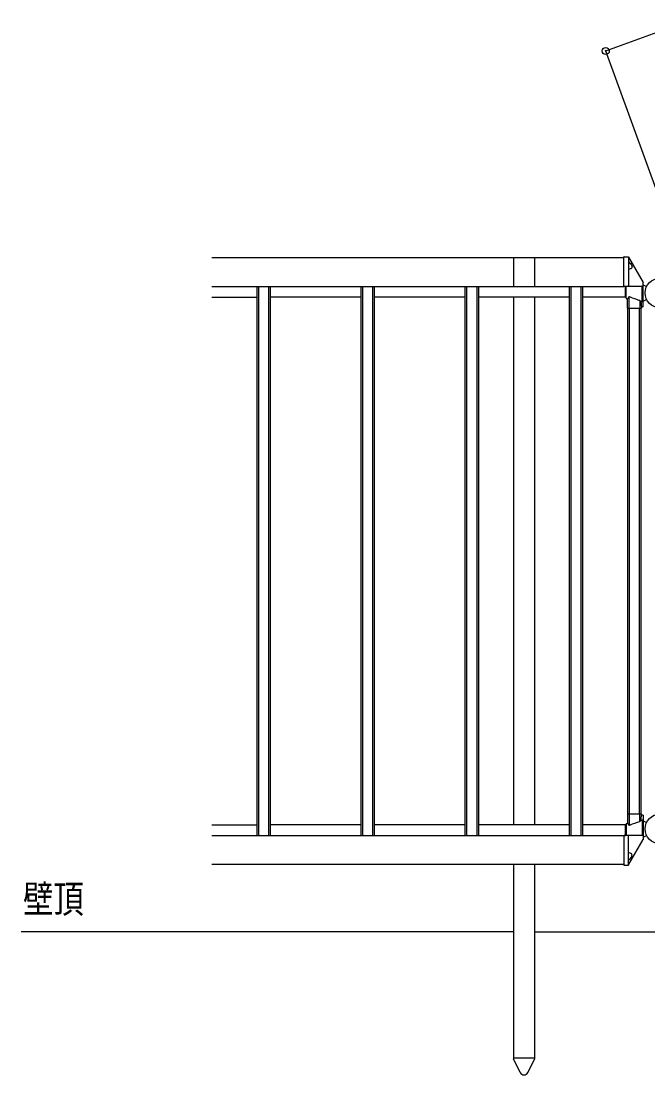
# Model space of a CAD drawing. Units: millimetres, scale not verified. Extents: x -4205 to 4205, y -2970 to 2970.
# Drawn here: x -1089 to -346, y -636 to 614 of the extents above; entities that cross this region are included whole.
import ezdxf
from ezdxf.enums import TextEntityAlignment as Align

# ---------------------------------------------------------------- set-up
doc = ezdxf.new("R2010")
doc.units = ezdxf.units.MM
doc.header["$LTSCALE"] = 12
for name, color, linetype in [('0-2_USER1', 3, 'Continuous'), ('0-4_YKK_A1', 4, 'Continuous'), ('0-5_YKK_D', 6, 'Continuous')]:
    doc.layers.add(name, color=color, linetype=linetype)
doc.styles.add('ＭＳ ゴシック', font='')
doc.styles.get('ＭＳ ゴシック').set_extended_font_data('MS Gothic')

msp = doc.modelspace()

# ---------------------------------------------------------------- linework, layer by layer
at = {"layer": '0-4_YKK_A1'}
for p, q in [((-374.22, 333.52), (-862.98, 333.52)), ((-505.22, 333.52), (-505.22, 299.52)), ((-480.22, 333.52), (-480.22, 299.52)), ((-374.22, 333.7), (-374.22, 334.4)), ((-374.22, 300.52), (-374.22, 333.7)), ((-373.9, 334.7), (-369, 334.4)), ((-368.72, 334.02), (-351.52, 304.22)), ((-374.22, 299.82), (-374.22, 300.52)), ((-351.52, 275.22), (-351.52, 304.22)), ((-351.52, 301.42), (-347.39, 299.49)), ((-862.98, 299.52), (-374.2, 299.52)), ((-809.47, -352.48), (-809.47, 299.52)), ((-809.47, 299.52), (-793.47, 299.52)), ((-807.47, -352.48), (-807.47, 299.52)), ((-795.47, -352.48), (-795.47, 299.52)), ((-793.47, -352.48), (-793.47, 299.52)), ((-685.97, -352.48), (-685.97, 299.52)), ((-685.97, 299.52), (-669.97, 299.52)), ((-683.97, -352.48), (-683.97, 299.52)), ((-671.97, -352.48), (-671.97, 299.52)), ((-669.97, -352.48), (-669.97, 299.52)), ((-562.47, -352.48), (-562.47, 299.52)), ((-562.47, 299.52), (-546.47, 299.52)), ((-560.47, -352.48), (-560.47, 299.52)), ((-548.47, -352.48), (-548.47, 299.52)), ((-546.47, -352.48), (-546.47, 299.52)), ((-438.97, -352.48), (-438.97, 299.52)), ((-438.97, 299.52), (-422.97, 299.52)), ((-436.97, -352.48), (-436.97, 299.52)), ((-424.97, -352.48), (-424.97, 299.52)), ((-422.97, -352.48), (-422.97, 299.52)), ((-369.02, 299.52), (-373.92, 299.52)), ((-372.22, 286.52), (-372.22, 299.32)), ((-371.72, 291.72), (-371.72, 299.52)), ((-371.72, 285.35), (-371.72, 291.72)), ((-352.53, 299.52), (-369.02, 299.52)), ((-352.81, 281.04), (-352.81, 299.52)), ((-862.98, 286.52), (-809.47, 286.52)), ((-685.97, 286.52), (-793.47, 286.52)), ((-562.47, 286.52), (-669.97, 286.52)), ((-438.97, 286.52), (-546.47, 286.52)), ((-505.22, 286.52), (-505.22, -339.48)), ((-480.22, 286.52), (-480.22, -339.48)), ((-372.22, 286.52), (-422.97, 286.52)), ((-371.49, 285.05), (-370, 284.68)), ((-370.01, 284.6), (-370.01, 284.64)), ((-369.92, 273.52), (-370.01, 284.6)), ((-367.97, 286.81), (-367.97, 286.87)), ((-367.9, 273.52), (-367.97, 286.81)), ((-355.48, 282.41), (-355.53, 273.52)), ((-352.81, 281.04), (-354.5, 281.5)), ((-353.63, 280.38), (-353.67, 277.02)), ((-353.49, 275.97), (-353.52, 273.52)), ((-351.52, 275.22), (-353.5, 275.22)), ((-351.52, 281.04), (-352.81, 281.04)), ((-351.52, 282.02), (-347.39, 283.94)), ((-369.87, 273.52), (-369.92, 273.52)), ((-369.87, 273.52), (-367.9, 273.52)), ((-369.72, -326.48), (-369.72, 273.52)), ((-367.65, 273.52), (-367.9, 273.52)), ((-367.72, -326.48), (-367.72, 273.52)), ((-367.65, 273.52), (-355.78, 273.52)), ((-355.53, 273.52), (-355.78, 273.52)), ((-355.72, -326.48), (-355.72, 273.52)), ((-355.53, 273.52), (-353.52, 273.52)), ((-353.72, -326.48), (-353.72, 273.52)), ((-371.49, -338.02), (-370, -337.65)), ((-369.92, -326.48), (-370.01, -337.57)), ((-370.01, -337.57), (-370.01, -337.61)), ((-369.87, -326.48), (-369.92, -326.48)), ((-369.87, -326.48), (-367.9, -326.48)), ((-367.9, -326.48), (-367.97, -339.78)), ((-367.65, -326.48), (-367.9, -326.48)), ((-367.65, -326.48), (-355.78, -326.48)), ((-355.53, -326.48), (-355.78, -326.48)), ((-355.53, -326.48), (-353.52, -326.48)), ((-355.48, -335.38), (-355.53, -326.48)), ((-352.81, -334.01), (-354.5, -334.47)), ((-353.63, -333.35), (-353.67, -329.98)), ((-353.49, -328.94), (-353.52, -326.48)), ((-351.52, -328.18), (-353.5, -328.18)), ((-351.52, -334.01), (-352.81, -334.01)), ((-352.81, -334.01), (-352.81, -352.48)), ((-351.52, -328.18), (-351.52, -357.19)), ((-351.52, -334.78), (-347.39, -336.71)), ((-862.98, -339.48), (-809.47, -339.48)), ((-685.97, -339.48), (-793.47, -339.48)), ((-562.47, -339.48), (-669.97, -339.48)), ((-438.97, -339.48), (-546.47, -339.48)), ((-372.22, -339.48), (-422.97, -339.48)), ((-372.22, -352.48), (-372.22, -339.48)), ((-371.72, -338.32), (-371.72, -344.68)), ((-371.72, -344.68), (-371.72, -352.48)), ((-367.97, -339.78), (-367.97, -339.83)), ((-862.98, -352.48), (-372.22, -352.48)), ((-374.22, -352.78), (-374.22, -353.48)), ((-374.22, -353.48), (-374.22, -386.67)), ((-369.02, -352.48), (-373.92, -352.48)), ((-352.53, -352.48), (-369.02, -352.48)), ((-368.72, -386.98), (-351.52, -357.19)), ((-351.52, -354.18), (-347.39, -352.26)), ((-862.98, -386.48), (-374.22, -386.48)), ((-505.22, -386.48), (-505.22, -616.48)), ((-480.22, -386.48), (-480.22, -616.48)), ((-374.22, -386.67), (-374.22, -387.37)), ((-373.9, -387.67), (-369, -387.37)), ((-505.22, -466.48), (-1089.36, -466.48)), ((-480.22, -466.48), (-310.2, -466.48)), ((-480.02, -616.48), (-505.42, -616.48)), ((-505.42, -616.48), (-505.42, -617.48)), ((-497.18, -633.74), (-505.42, -617.48)), ((-488.26, -633.74), (-480.02, -617.48)), ((-480.02, -617.48), (-480.02, -616.48))]:
    msp.add_line(p, q, dxfattribs=at)
for points in [[(-368.72, 334.1), (-368.72, 333.4), (-368.72, 300.52), (-368.72, 299.82)], [(-368.72, 328.83), (-367.48, 327.53), (-366.59, 326.48), (-365.78, 325.37), (-365.31, 324.6), (-364.92, 323.78), (-364.75, 323.22), (-364.66, 322.64), (-364.72, 321.97), (-365.01, 321.36), (-365.54, 320.82), (-366.08, 320.5), (-366.66, 320.26), (-367.97, 319.95), (-368.72, 319.86)], [(-355.47, 282.51), (-355.48, 282.47), (-355.48, 282.41)], [(-355.47, -335.48), (-355.48, -335.44), (-355.48, -335.38)], [(-368.72, -387.07), (-368.72, -386.37), (-368.72, -353.48), (-368.72, -352.78)], [(-368.72, -381.8), (-367.48, -380.5), (-366.59, -379.45), (-365.78, -378.34), (-365.31, -377.57), (-364.92, -376.75), (-364.75, -376.19), (-364.66, -375.61), (-364.72, -374.94), (-365.01, -374.33), (-365.54, -373.79), (-366.08, -373.47), (-366.66, -373.23), (-367.97, -372.92), (-368.72, -372.83)]]:
    msp.add_lwpolyline(points, dxfattribs=at)
for centre in [(-331.71, 291.72), (-331.71, -344.48)]:
    msp.add_circle(centre, 17.5, dxfattribs=at)
for centre, radius, start, end in [((-373.92, 334.4), 0.3, 86.5, 180), ((-369.02, 334.1), 0.3, 0, 86.5), ((-373.92, 299.82), 0.3, 180, 270), ((-369.02, 299.82), 0.3, 270, 0), ((-371.42, 285.35), 0.3, 180, 255.76567), ((-369.61, 284.67), 0.404, 115.51629, 184.42865), ((-369.93, 284.63), 0.081, 119.40778, 174.36781), ((-369.6, 284.71), 0.372, 119.03041, 181.48098), ((-372.32, 289.07), 4.76, 302.26654, 336.15958), ((-367.71, 287), 0.29, 154.79006, 206.86749), ((-367.68, 287), 0.322, 62.32215, 157.01311), ((-323.18, 389.67), 111.58, 246.57561, 253.08521), ((-355.7, 282.64), 0.27, 27.48346, 76.63992), ((-348.31, 287.17), 8.39, 211.59854, 228.38969), ((-355.67, 282.64), 0.243, 328.03131, 31.47563), ((-354.27, 280.37), 0.642, 0.66004, 53.76853), ((-369.61, -337.64), 0.404, 175.57135, 244.48371), ((-369.93, -337.6), 0.081, 185.63219, 240.59222), ((-369.6, -337.68), 0.372, 178.51902, 240.96959), ((-323.18, -442.63), 111.58, 106.91479, 113.42439), ((-355.7, -335.61), 0.27, 283.36008, 332.51654), ((-348.31, -340.14), 8.39, 131.61031, 148.40146), ((-355.67, -335.61), 0.243, 328.52437, 31.96869), ((-354.27, -333.34), 0.642, 306.23147, 359.33996), ((-371.42, -338.32), 0.3, 104.23433, 180), ((-372.32, -342.04), 4.76, 23.84042, 57.73346), ((-367.71, -339.97), 0.29, 153.13251, 205.20994), ((-367.68, -339.96), 0.322, 202.98689, 297.67785), ((-373.92, -352.78), 0.3, 90, 180), ((-369.02, -352.78), 0.3, 0, 90), ((-373.92, -387.37), 0.3, 180, 273.5), ((-369.02, -387.07), 0.3, 273.5, 0), ((-492.72, -631.48), 5, 206.87405, 333.12595)]:
    msp.add_arc(centre, radius, start, end, dxfattribs=at)
for centre, major_axis, ratio, start_param, end_param in [((-352.53, 299.82), (1.01, 0), 0.29701, 4.712389, 6.2831853), ((-352.43, 277.02), (0.03, 2), 0.617542, 1.5810361, 2.1300431), ((-352.43, -329.98), (0.03, -2), 0.617542, 4.1531422, 4.7021492), ((-352.53, -352.78), (1.01, 0), 0.29701, 0, 1.5707963)]:
    msp.add_ellipse(centre, major_axis=major_axis, ratio=ratio, start_param=start_param, end_param=end_param, dxfattribs=at)
at = {"layer": '0-5_YKK_D'}
for p, q in [((-395.87, 578.9), (1460.02, 1254.39)), ((-317.55, 363.71), (-396.22, 579.84))]:
    msp.add_line(p, q, dxfattribs=at)
msp.add_circle((-395.87, 578.9), 4.25, dxfattribs=at)

# ---------------------------------------------------------------- texts
at = {"layer": '0-2_USER1', "style": 'ＭＳ ゴシック', "width": 0.8}
msp.add_text('壁頂', height=32.99, dxfattribs=at).set_placement((-1087, -454), align=Align.BOTTOM_LEFT)

doc.saveas('drawing.dxf')
